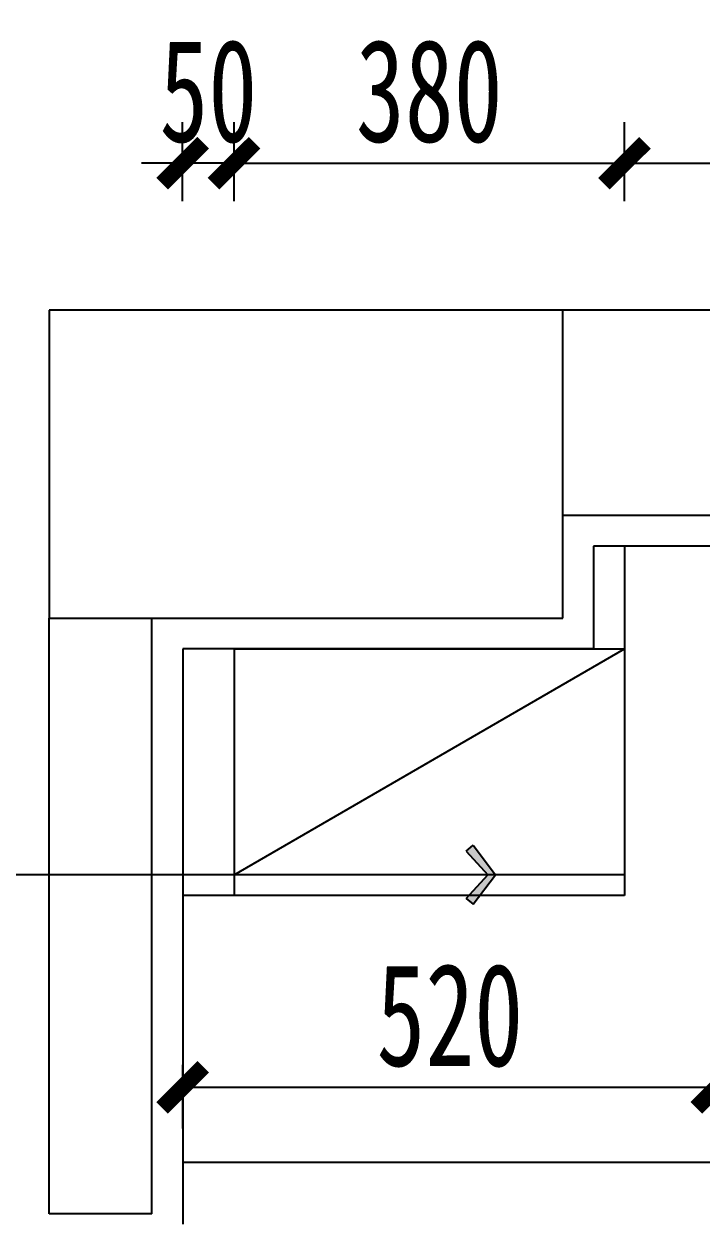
# Model space of a CAD drawing. Header units: millimetres. Extents: x 3104083 to 3173399, y -3165492 to -3044687.
# Drawn here: x 3122141 to 3122801, y -3135033 to -3133865 of the extents above; entities that cross this region are included whole.
import ezdxf

# ---------------------------------------------------------------- set-up
doc = ezdxf.new("R2010")
doc.units = ezdxf.units.MM
doc.header["$LTSCALE"] = 500
doc.header["$MEASUREMENT"] = 0
doc.header["$PDMODE"] = 2
doc.linetypes.add('ACAD_ISO03W100', pattern=[30, 12, -18])
doc.layers.get('0').update_dxf_attribs({"linetype": 'CONTINUOUS'})
doc.layers.get('DEFPOINTS').update_dxf_attribs({"linetype": 'CONTINUOUS'})
for name, color, linetype in [('D-节点尺寸', 5, 'CONTINUOUS'), ('P-完成面', 3, 'CONTINUOUS'), ('W-基础引线', 35, 'CONTINUOUS'), ('台面', 4, 'CONTINUOUS'), ('柜体', 2, 'CONTINUOUS')]:
    doc.layers.add(name, color=color, linetype=linetype)
doc.layers.add('墙体', color=6, linetype='CONTINUOUS', lineweight=25)
doc.styles.add('DIM', font='SimSun.ttf', dxfattribs={"width": 0.7})
doc.dimstyles.new('40', dxfattribs={"dimscale": 40, "dimtxt": 2.5, "dimasz": 1, "dimexe": 1, "dimexo": 1, "dimgap": 0.5, "dimtad": 1, "dimdec": 0, "dimzin": 0, "dimdsep": 46, "dimtxsty": 'DIM', "dimblk": 'ARCHTICK', "dimcen": 0, "dimclrd": 5, "dimclre": 5, "dimclrt": 35, "dimadec": 0, "dimazin": 0, "dimtfac": 0.5, "dimtdec": 0, "dimtix": 1, "dimtmove": 2, "dimatfit": 2, "dimldrblk": 'A', "dimfxl": 0, "dimtolj": 1, "dimtzin": 0, "dimlwd": -1, "dimlwe": -1, "dimarcsym": 0})
doc.dimstyles.new('基础引线', dxfattribs={"dimtxt": 3, "dimasz": 0.7, "dimexe": 2, "dimexo": 6, "dimgap": 1, "dimtad": 1, "dimdec": 0, "dimdsep": 46, "dimtxsty": 'Standard', "dimblk1": 'A', "dimblk2": 'A', "dimsah": 1, "dimcen": 3, "dimdle": 200, "dimclrd": 256, "dimclre": 256, "dimclrt": 2, "dimadec": 0, "dimazin": 0, "dimtfac": 1, "dimtdec": 0, "dimtix": 1, "dimtmove": 1, "dimatfit": 3, "dimldrblk": 'A', "dimfxl": 0, "dimtvp": 1, "dimtolj": 1, "dimtzin": 0, "dimarcsym": 0})

# ---------------------------------------------------------------- blocks, each defined once
blk = doc.blocks.new('_ArchTick')
at = {"color": 0, "linetype": 'ByBlock', "const_width": 0.4}
blk.add_lwpolyline([(-0.5, -0.5), (0.5, 0.5)], dxfattribs=at)
blk = doc.blocks.new('*D2171')
at = {"layer": 'D-节点尺寸', "color": 5, "ltscale": 100}
for p, q in [((3122345.5, -3134037.3), (3122345.5, -3133960.4)), ((3122725.5, -3134037.3), (3122725.5, -3133960.4)), ((3122345.5, -3134000.4), (3122725.5, -3134000.4))]:
    blk.add_line(p, q, dxfattribs=at)
at = {"layer": 'DEFPOINTS', "color": 0, "ltscale": 100}
for p in [(3122725.5, -3134000.4), (3122345.5, -3134077.3), (3122725.5, -3134077.3)]:
    blk.add_point(p, dxfattribs=at)
at = {"layer": 'D-节点尺寸', "color": 5, "ltscale": 100, "xscale": 40, "yscale": 40, "zscale": 40, "rotation": 180}
blk.add_blockref('_ArchTick', (3122345.5, -3134000.4), dxfattribs=at)
at = {"layer": 'D-节点尺寸', "color": 5, "ltscale": 100, "xscale": 40, "yscale": 40, "zscale": 40}
blk.add_blockref('_ArchTick', (3122725.5, -3134000.4), dxfattribs=at)
at = {"layer": 'D-节点尺寸', "color": 35, "ltscale": 100, "insert": (3122535.5, -3133930.4), "char_height": 100, "attachment_point": 5, "style": 'DIM'}
blk.add_mtext('\\A1;380', dxfattribs=at)
blk = doc.blocks.new('A')
for p, q in [((-1.435, 1.148), (-1.09, 1.437)), ((-1.09, 1.437), (0, 0)), ((-1.435, 1.148), (-0.369, 0)), ((-0.369, 0), (-2.127, 0)), ((-1.435, -1.148), (-0.369, 0)), ((-1.09, -1.437), (0, 0)), ((-1.435, -1.148), (-1.09, -1.437))]:
    blk.add_line(p, q)
for points in [[(-1.435, 1.148), (-1.09, 1.437), (-0.369, 0), (0, 0)], [(-1.435, -1.148), (-1.09, -1.437), (-0.369, 0), (0, 0)]]:
    blk.add_solid(points)
blk = doc.blocks.new('*D2172')
at = {"layer": 'D-节点尺寸', "color": 5, "ltscale": 100}
for p, q in [((3122725.5, -3134037.3), (3122725.5, -3133960.4)), ((3123645.5, -3134037.3), (3123645.5, -3133960.4)), ((3122725.5, -3134000.4), (3123645.5, -3134000.4))]:
    blk.add_line(p, q, dxfattribs=at)
at = {"layer": 'DEFPOINTS', "color": 0, "ltscale": 100}
for p in [(3123645.5, -3134000.4), (3122725.5, -3134077.3), (3123645.5, -3134077.3)]:
    blk.add_point(p, dxfattribs=at)
at = {"layer": 'D-节点尺寸', "color": 5, "ltscale": 100, "xscale": 40, "yscale": 40, "zscale": 40, "rotation": 180}
blk.add_blockref('_ArchTick', (3122725.5, -3134000.4), dxfattribs=at)
at = {"layer": 'D-节点尺寸', "color": 5, "ltscale": 100, "xscale": 40, "yscale": 40, "zscale": 40}
blk.add_blockref('_ArchTick', (3123645.5, -3134000.4), dxfattribs=at)
at = {"layer": 'D-节点尺寸', "color": 35, "ltscale": 100, "insert": (3123185.5, -3133930.4), "char_height": 100, "attachment_point": 5, "style": 'DIM'}
blk.add_mtext('\\A1;920', dxfattribs=at)
blk = doc.blocks.new('*D2175')
at = {"layer": 'D-节点尺寸', "color": 5, "ltscale": 100}
for p, q in [((3122295.5, -3134037.3), (3122295.5, -3133960.4)), ((3122345.5, -3134037.3), (3122345.5, -3133960.4)), ((3122295.5, -3134000.4), (3122255.5, -3134000.4)), ((3122345.5, -3134000.4), (3122295.5, -3134000.4)), ((3122345.5, -3134000.4), (3122385.5, -3134000.4))]:
    blk.add_line(p, q, dxfattribs=at)
at = {"layer": 'DEFPOINTS', "color": 0, "ltscale": 100}
for p in [(3122295.5, -3134000.4), (3122295.5, -3134077.3), (3122345.5, -3134077.3)]:
    blk.add_point(p, dxfattribs=at)
at = {"layer": 'D-节点尺寸', "color": 5, "ltscale": 100, "xscale": 40, "yscale": 40, "zscale": 40}
blk.add_blockref('_ArchTick', (3122295.5, -3134000.4), dxfattribs=at)
at = {"layer": 'D-节点尺寸', "color": 5, "ltscale": 100, "xscale": 40, "yscale": 40, "zscale": 40, "rotation": 180}
blk.add_blockref('_ArchTick', (3122345.5, -3134000.4), dxfattribs=at)
at = {"layer": 'D-节点尺寸', "color": 35, "ltscale": 100, "insert": (3122320.5, -3133930.4), "char_height": 100, "attachment_point": 5, "style": 'DIM'}
blk.add_mtext('\\A1;50', dxfattribs=at)
blk = doc.blocks.new('*D2180')
at = {"layer": 'D-节点尺寸', "color": 5, "ltscale": 100}
for p, q in [((3122295.5, -3134878.4), (3122295.5, -3134940.3)), ((3122815.5, -3134878.4), (3122815.5, -3134940.3)), ((3122295.5, -3134900.3), (3122815.5, -3134900.3))]:
    blk.add_line(p, q, dxfattribs=at)
at = {"layer": 'DEFPOINTS', "color": 0, "ltscale": 100}
for p in [(3122295.5, -3134838.4), (3122815.5, -3134838.4), (3122815.5, -3134900.3)]:
    blk.add_point(p, dxfattribs=at)
at = {"layer": 'D-节点尺寸', "color": 5, "ltscale": 100, "xscale": 40, "yscale": 40, "zscale": 40, "rotation": 180}
blk.add_blockref('_ArchTick', (3122295.5, -3134900.3), dxfattribs=at)
at = {"layer": 'D-节点尺寸', "color": 5, "ltscale": 100, "xscale": 40, "yscale": 40, "zscale": 40}
blk.add_blockref('_ArchTick', (3122815.5, -3134900.3), dxfattribs=at)
at = {"layer": 'D-节点尺寸', "color": 35, "ltscale": 100, "insert": (3122555.5, -3134830.3), "char_height": 100, "attachment_point": 5, "style": 'DIM'}
blk.add_mtext('\\A1;520', dxfattribs=at)

msp = doc.modelspace()

# ---------------------------------------------------------------- linework, layer by layer
at = {"layer": 'P-完成面', "color": 3, "ltscale": 100}
for p, q in [((3124435.518, -3134373.409), (3122695.518, -3134373.41)), ((3122695.518, -3134373.41), (3122695.518, -3134473.41)), ((3122695.518, -3134473.41), (3122295.518, -3134473.41)), ((3122295.518, -3134473.41), (3122295.518, -3135033.41))]:
    msp.add_line(p, q, dxfattribs=at)
at = {"layer": '台面', "linetype": 'ACAD_ISO03W100'}
msp.add_line((3124185.518, -3134973.409), (3122295.518, -3134973.41), dxfattribs=at)
at = {"layer": '墙体'}
for p, q in [((3122665.518, -3134143.41), (3122165.518, -3134143.41)), ((3122165.518, -3134143.41), (3122165.518, -3134443.41)), ((3124615.518, -3134143.41), (3122165.518, -3134143.41)), ((3122665.518, -3134443.41), (3122665.518, -3134143.41)), ((3124615.518, -3134343.41), (3122665.518, -3134343.41)), ((3122165.518, -3134443.41), (3122665.518, -3134443.41)), ((3122165.518, -3135023.41), (3122165.518, -3134443.41)), ((3122265.518, -3135023.41), (3122265.518, -3134443.41)), ((3122265.518, -3135023.41), (3122165.518, -3135023.41))]:
    msp.add_line(p, q, dxfattribs=at)
at = {"layer": '柜体'}
for p, q in [((3122725.518, -3134373.41), (3122725.518, -3134713.41)), ((3122345.518, -3134473.41), (3122345.518, -3134713.41)), ((3122345.518, -3134473.41), (3122725.518, -3134473.41)), ((3122345.518, -3134693.41), (3122725.518, -3134473.41)), ((3122725.518, -3134693.41), (3122295.518, -3134693.41)), ((3122725.518, -3134713.41), (3122295.518, -3134713.41))]:
    msp.add_line(p, q, dxfattribs=at)

# ---------------------------------------------------------------- dimensions: what is measured, and where the dimension line sits
at = {"layer": 'D-节点尺寸', "color": 251, "ltscale": 100}
for base, p1, p2, picture, middle in [((3122295.518, -3134000.424), (3122345.518, -3134077.277), (3122295.518, -3134077.277), '*D2175', (3122320.518, -3133930.424)), ((3122725.518, -3134000.424), (3122345.518, -3134077.277), (3122725.518, -3134077.277), '*D2171', (3122535.518, -3133930.424)), ((3123645.518, -3134000.424), (3122725.518, -3134077.277), (3123645.518, -3134077.276), '*D2172', (3123185.518, -3133930.424)), ((3122815.518, -3134900.322), (3122295.518, -3134838.405), (3122815.518, -3134838.405), '*D2180', (3122555.518, -3134830.322))]:
    dim = msp.add_linear_dim(base=base, p1=p1, p2=p2, dimstyle='40', dxfattribs=at)
    dim.commit()
    dim.dimension.update_dxf_attribs({"geometry": picture, "text_midpoint": middle})

# ---------------------------------------------------------------- leaders
at = {"layer": 'W-基础引线'}
msp.add_leader([(3122600.047, -3134693.322), (3121209.047, -3134693.322)], dimstyle='基础引线', override={"dimasz": 20}, dxfattribs=at)

doc.saveas('drawing.dxf')
